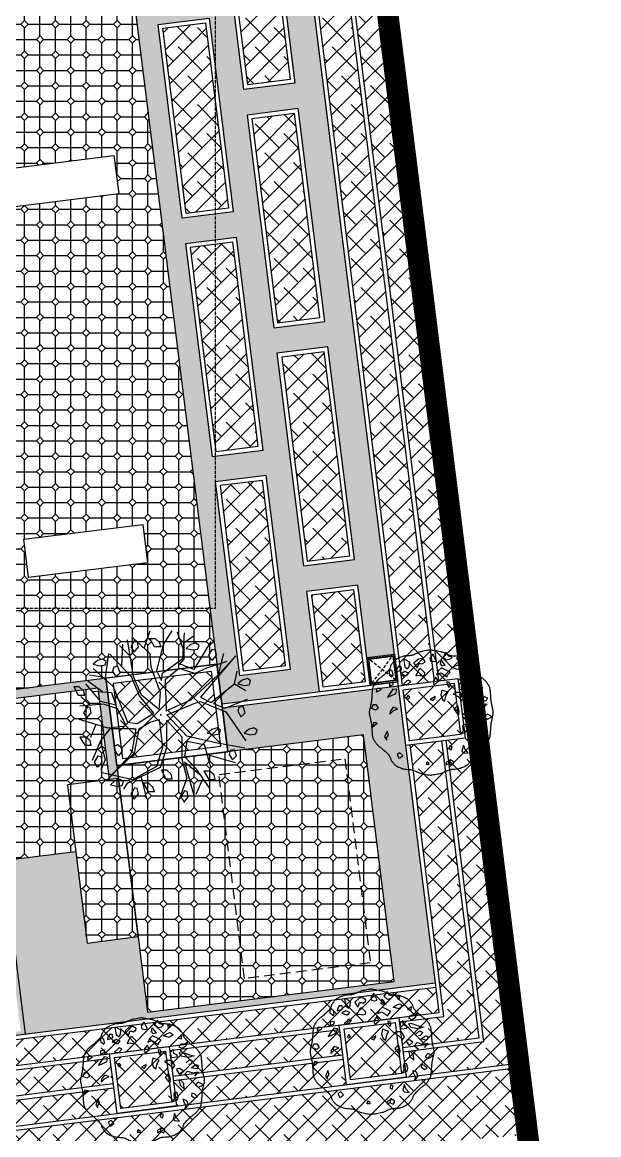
# Model space of a CAD drawing. Header units: millimetres. Extents: x 54321 to 643206, y 47154 to 1199119.
# Drawn here: x 148740 to 162194, y 72549 to 98500 of the extents above; entities that cross this region are included whole.
import ezdxf

# ---------------------------------------------------------------- set-up
doc = ezdxf.new("R2010")
doc.units = ezdxf.units.MM
for name, pattern in [('04 RT1 - COL FACILITY$0$DASHED', [0.75, 0.5, -0.25]), ('04 RT1 - CORE GF$0$10 RT1 -  CORE LV9-69$0$HIDDEN', [0.375, 0.25, -0.125]), ('DASHED', [0.75, 0.5, -0.25]), ('SiteBoundary RT1$0$DASHDOT', [1, 0.5, -0.25, 0, -0.25])]:
    doc.linetypes.add(name, pattern=pattern)
for name, color, linetype in [('+AT9 - Trees', 3, 'Continuous'), ('+AT9-HATCH', 8, 'Continuous'), ('+AT9_Hardscape', 1, 'Continuous'), ('04 RT1 - COL FACILITY$0$AM-DROP LINE', 7, 'Continuous'), ('09 RT1 - POD - FACILITY$0$AM-LOW WALL', 2, 'Continuous'), ('SiteBoundary RT1$0$AM-BOUNDARYLINE', 242, 'SiteBoundary RT1$0$DASHDOT'), ('X-COL PODIUM$0$FCOL TWR B3-TF', 6, 'Continuous'), ('X-COL PODIUM$0$FCOL TWR GF-TF', 6, 'Continuous')]:
    doc.layers.add(name, color=color, linetype=linetype)
doc.layers.add('+AT9-MV', color=142, linetype='Continuous', plot=False)
pattern_1 = [(138.0127875, (4911738.24, 2776781.783), (-3428.99999979, 3048.00000024), [51.258216, -5074.572546]), (94.969741, (4911700.14, 2776816.073), (381.000021705, -4571.99999819), [87.960708, -8708.107334]), (42.5104471, (4911692.52, 2776903.703), (-4190.99999854, -3810.00000161), [62.022228, -6140.20842]), (177.273689, (4911597.27, 2777052.293), (7619.99999996, -381.0000008), [80.100678, -7929.965614]), (202.83365418, (4911517.26, 2777056.103), (4571.999999933, 1905.00000016), [78.545055, -7775.971162]), (267.273689, (4911444.87, 2777025.623), (381.0000008, 7619.99999996), [80.100678, -7929.965614]), (307.69424047, (4911441.06, 2776945.613), (-3810.000000285, 4952.99999978), [105.92905, -10486.967297]), (342.25532837, (4911505.83, 2776861.793), (8381.99999977, -2667.000000717), [100.007928, -9900.78849]), (31.42956562, (4911601.08, 2776831.313), (4952.999999734, 3048.00000043), [80.37195, -7956.831855]), (85.2363583, (4911669.66, 2776873.223), (-381.00000066, -4190.99999994), [91.756992, -4496.090543]), (132.3974378, (4911677.28, 2776964.663), (-4191.00000016, 4571.999999854), [118.661688, -11747.515877]), (48.8140748, (4911593.46, 2776675.103), (2286.00000019, 2666.99999984), [40.50068, -4009.584874]), (81.4692344, (4911620.13, 2776705.583), (-761.999999136, -4953.000000133), [77.052297, -7628.19585]), (135, (4911631.56, 2776781.78), (-381, 5e-13), [53.8814, -484.933966]), (113.1985905, (4911677.28, 2776808.453), (761.99999987, -1905.00000005), [29.016198, -2872.593355]), (201.8014095, (4911665.85, 2776835.12), (1143, 381.0000001), [41.034843, -2010.712949]), (300.9637565, (4911627.75, 2776819.88), (761.99999996, -1143), [66.64795, -2154.944723]), (71.5650512, (4911662.04, 2776762.73), (-381, -762), [48.19307, -1156.634718]), (286.38954033, (4911665.85, 2777056.103), (1143, -3810), [67.5132, -6683.824]), (340.34617594, (4911684.9, 2776991.333), (-4190.99999995, 1524.00000014), [56.63984, -5607.332352]), (203.1985905, (4911738.24, 2776762.733), (1905.00000005, 761.99999987), [58.032015, -2843.577538]), (253.61045967, (4911684.9, 2776739.873), (1142.99999973, 3810.00000008), [67.5132, -6683.824]), (249.4439548, (4911429.63, 2777056.103), (762, 1905), [65.10528, -3190.160147]), (204.7751406, (4911406.77, 2776995.143), (4190.99999897, 1905.00000227), [54.550818, -5400.539007]), (336.8014095, (4911357.24, 2776758.923), (1905.00000005, -761.9999999), [58.032015, -2843.577538]), (287.35402464, (4911410.58, 2776736.063), (-1524.00000032, 4952.9999999), [63.86741, -6322.856397]), (339.4439548, (4911357.24, 2776945.613), (-1905, 762), [32.55264, -3222.712787]), (11.3099325, (4911357.24, 2776781.78), (1524, 381), [19.42719, -1923.299245]), (75.9637565, (4911376.29, 2776785.59), (-381, -1143), [78.545055, -1492.358188]), (96.00900596, (4911395.34, 2776861.793), (381.0000002, -3809.99999998), [72.79005, -7206.20473]), (213.6900675, (4911593.46, 2776819.88), (762, 381), [54.948582, -1318.766454]), (263.1572266, (4911547.74, 2776789.403), (-761.99999966, -6477.00000004), [95.933514, -9497.40136]), (330.9453959, (4911536.31, 2776694.153), (-2666.99999998, 1524.00000004), [39.226236, -3883.408848]), (360, (4911570.6, 2776675.1), (381, 381), [22.86, -358.14]), (30.25643716, (4911406.77, 2776869.413), (-2667.0000001, -1523.99999981), [52.930044, -5240.091116]), (318.0127875, (4911452.49, 2776896.083), (3428.99999978, -3048.00000025), [102.516432, -5023.31433]), (270, (4911528.7, 2776827.5), (381, -381), [99.06, -281.94]), (235.3048465, (4911528.69, 2776728.443), (-2666.99999794, -3810.00000144), [60.241434, -5963.897509]), (164.0546041, (4911494.4, 2776678.913), (-1524, 380.99999997), [55.474362, -2718.247506]), (117.64597536, (4911441.06, 2776694.153), (-3809.999999495, 7239.000000266), [90.321765, -8941.869663]), (85.42607874, (4911399.15, 2776774.163), (381, 4953), [95.55442, -9459.876968])]
pattern_2 = [(0, (4519.18, -35824.1), (360, 360), [550.293, -169.707]), (90, (4434.33, -35739.26), (-360, 360), [550.293, -169.707]), (45, (4709.5, -35464.1), (-360.0008, 360.0008), [120, -389.118]), (315, (4709.5, -35464.1), (360.0008, 360.0008), [120, -389.118]), (45, (4794.33, -35548.97), (-360.0008, 360.0008), [120, -389.118]), (315, (4794.33, -35379.26), (360.0008, 360.0008), [120, -389.118])]
pattern_3 = [(45, (4908208.38, 2762928.94), (-224.506403, 224.506403), []), (135, (4908208.38, 2762928.94), (-673.51921, 224.506403), [793.75, -476.25])]

# ---------------------------------------------------------------- blocks, each defined once
blk = doc.blocks.new('ARCHITECT')
at = {"layer": '04 RT1 - COL FACILITY$0$AM-DROP LINE', "color": 8, "linetype": '04 RT1 - COL FACILITY$0$DASHED', "ltscale": 5}
blk.add_lwpolyline([(-10205, -4075), (16870, -4075), (16870, 6250), (31920, 6250), (31920, 25600), (16670, 25600), (16670, 25600), (13519, 25600), (13519, 27525), (13519, 27525), (13520, 44550), (13520, 44550), (13520, 46350), (13520, 46350), (13520, 49200), (-5380, 49200), (-5380, 38725), (-6305, 38725), (-6305, 31725), (445, 31725), (445, 29600), (-10205, 29600)], close=True, dxfattribs=at)
at = {"layer": '09 RT1 - POD - FACILITY$0$AM-LOW WALL', "color": 8}
for p, q in [((39073, -6196), (30962, 58730)), ((39222, -6184), (31091, 58896))]:
    blk.add_line(p, q, dxfattribs=at)
blk = doc.blocks.new('COMPOST BIN')
at = {"layer": '+AT9_Hardscape', "color": 8, "linetype": 'DASHED', "ltscale": 150}
for p, q in [((-280, -280), (280, 280)), ((280, -280), (-280, 280))]:
    blk.add_line(p, q, dxfattribs=at)
at = {"layer": '+AT9_Hardscape', "color": 1}
for points in [[(-325, 325), (325, 325), (325, -325), (-325, -325)], [(-295, 295), (295, 295), (295, -295), (-295, -295)], [(-280, 280), (280, 280), (280, -280), (-280, -280)]]:
    blk.add_lwpolyline(points, close=True, dxfattribs=at)
blk = doc.blocks.new('G$CE7A4BCE7')
at = {"layer": '+AT9_Hardscape', "color": 1}
blk.add_lwpolyline([(1892, -4710), (1626, -2577), (-875, -2889), (-414, -6580), (1101, -6391)], dxfattribs=at)
at = {"layer": '+AT9_Hardscape', "color": 1, "linetype": '04 RT1 - CORE GF$0$10 RT1 -  CORE LV9-69$0$HIDDEN', "ltscale": 1000}
blk.add_lwpolyline([(4446, -4592), (7381, -4225), (7976, -8988), (5041, -9355)], close=True, dxfattribs=at)
at = {"layer": '+AT9_Hardscape', "color": 1}
blk.add_lwpolyline([(2097, -4684), (906, -4833), (1367, -8524), (2558, -8375)], close=True, dxfattribs=at)
blk = doc.blocks.new('T26')
at = {"color": 0, "linetype": 'Continuous'}
for points in [[(-471, 1882), (-304, 2376)], [(304, 2376), (61, 1985), (-122, 1251), (15, 970), (46, 1175), (624, 1589), (669, 2319)], [(639, 1837), (471, 2338)], [(654, 2042), (913, 2224)], [(-897, 1692), (-1171, 1962)], [(-1110, 1365), (-1080, 2000)], [(-30, 129), (-548, 559), (-776, 1084), (-943, 2118)], [(-46, 133), (-15, 635), (-274, 1346), (-304, 1722), (-806, 2190)], [(1414, 2072), (928, 1281), (593, 1411), (532, 1433), (654, 1574), (654, 2034)], [(-1916, 1308), (-1354, 798), (-943, -209), (-669, -247), (-198, 49), (-608, 540), (-837, 1072), (-1445, 1719)], [(-1582, 989), (-1475, 1738)], [(2114, 1665), (1125, 502), (1414, 350), (2084, 878), (2403, 688)], [(1627, 1141), (1780, 1738)], [(1871, 1513), (1293, 1319), (958, 1171), (517, 1308), (122, 989), (152, 110), (867, 430), (1627, 1141), (1977, 1513)], [(-1658, 650), (-2068, 951)], [(-1658, 1061), (-2023, 1118)], [(2084, 878), (2160, 1232)], [(-1947, 669), (-1399, 635), (-1278, 274), (-1703, 373), (-2129, 878)], [(1947, 776), (1491, 316), (1810, 183), (2449, 445)], [(-1992, 266), (-2266, 521)], [(2373, -943), (1551, -791), (730, -608), (167, -4), (943, 316), (1125, 373), (1840, 87), (2403, -734)], [(-989, -304), (-1232, 167), (-1627, 297), (-2297, 240)], [(-15, 0), (0, 0), (0, 19)], [(0, -19), (0, 0), (15, 0)], [(-989, -323), (-1491, -380), (-2312, -137)], [(-1840, -274), (-1992, -643)], [(-624, -399), (-304, -209), (-46, -137), (46, -924), (-122, -1468), (-806, -1840), (-1703, -1635)], [(-1049, -2103), (-943, -1935), (-15, -1487), (167, -924), (167, -152), (593, -624), (593, -1259), (730, -1787), (517, -2403)], [(-776, -399), (-1445, -399), (-1703, -715), (-1947, -1297)], [(-624, -395), (-760, -1091), (-1551, -1871)], [(-776, -395), (-715, -395), (-821, -1046), (-897, -1186), (-1217, -1510)], [(-1719, -726), (-1582, -1281), (-1703, -1559)], [(1414, -1487), (1232, -848), (730, -757), (669, -1183), (973, -1502), (1369, -2068)], [(-1825, -996), (-2099, -996)], [(1308, -1122), (2099, -1354)], [(-1202, -1506), (-1399, -1700)], [(1095, -1688), (669, -1338), (943, -2312)], [(-563, -1764), (-411, -2384)], [(1186, -1806), (989, -2255)], [(-760, -2087), (-852, -2240), (-760, -2388), (-639, -2240), (-669, -2087), (-760, -2065)]]:
    blk.add_lwpolyline(points, dxfattribs=at)
for points in [[(-669, 2072), (-760, 2091), (-852, 1924), (-760, 1772), (-639, 1924)], [(0, 1924), (-183, 1924), (-319, 2156), (-167, 2156), (-46, 2053)], [(989, 2030), (837, 1989), (715, 1878), (897, 1837), (1049, 1859), (1080, 1966)], [(-1643, 1578), (-1795, 1536), (-1916, 1430), (-1734, 1384), (-1582, 1411), (-1551, 1513)], [(1445, 1536), (1354, 1688), (1460, 1856), (1536, 1837), (1567, 1688)], [(-1278, 1087), (-1247, 1106), (-1156, 1190), (-1217, 1365), (-1338, 1346), (-1369, 1236)], [(2449, 1023), (2297, 977), (2175, 875), (2357, 829), (2510, 852), (2540, 958)], [(-2342, 551), (-2160, 551), (-2190, 681), (-2312, 787), (-2464, 787)], [(-2008, 205), (-2084, 228), (-2190, 57), (-2099, -91), (-1977, 57)], [(2388, 57), (2327, 232), (2205, 205), (2175, 103), (2266, -49), (2297, -27)], [(1597, -373), (1445, -414), (1323, -521), (1506, -567), (1658, -544), (1688, -437)], [(2479, -414), (2357, -521), (2540, -567), (2692, -544), (2722, -437), (2631, -373)], [(-2008, -734), (-2129, -631), (-2297, -631), (-2160, -863), (-1977, -863)], [(-1323, -894), (-1232, -844), (-1110, -924), (-1110, -1042), (-1202, -1160), (-1278, -1042)], [(-1795, -1487), (-1886, -1338), (-1780, -1167), (-1703, -1186), (-1673, -1338)], [(1962, -1015), (1932, -1122), (2023, -1274), (2053, -1251), (2145, -1164), (2084, -992)], [(167, -1570), (15, -1570), (137, -1810), (319, -1810), (289, -1681)], [(-1156, -1829), (-1308, -1875), (-1430, -1981), (-1247, -2023), (-1095, -2004), (-1065, -1894)], [(1354, -1829), (1536, -1829), (1506, -1700), (1384, -1597), (1217, -1597)], [(-350, -1939), (-502, -1939), (-365, -2175), (-183, -2175), (-228, -2046)], [(563, -2323), (654, -2472), (776, -2323), (745, -2175), (669, -2152)]]:
    blk.add_lwpolyline(points, close=True, dxfattribs=at)
blk = doc.blocks.new('T18')
at = {"color": 0, "linetype": 'Continuous'}
for points in [[(-74, 2531), (-114, 2527), (-160, 2522), (-210, 2514), (-263, 2506), (-317, 2496), (-369, 2485), (-419, 2475), (-464, 2464), (-503, 2453), (-531, 2443), (-564, 2429), (-599, 2413), (-635, 2396), (-672, 2378), (-709, 2361), (-744, 2345), (-777, 2332), (-805, 2323), (-837, 2317), (-875, 2312), (-916, 2308), (-960, 2305), (-1004, 2303), (-1048, 2300), (-1089, 2296), (-1127, 2291), (-1158, 2284), (-1189, 2275), (-1224, 2263), (-1262, 2249), (-1301, 2232), (-1341, 2215), (-1380, 2197), (-1416, 2178), (-1447, 2159), (-1474, 2141), (-1492, 2126), (-1511, 2108), (-1531, 2086), (-1552, 2062), (-1572, 2038), (-1592, 2013), (-1609, 1989), (-1625, 1967), (-1638, 1947), (-1646, 1931), (-1654, 1912), (-1662, 1890), (-1671, 1867), (-1679, 1844), (-1687, 1821), (-1695, 1800), (-1704, 1781), (-1713, 1765), (-1735, 1737), (-1762, 1706), (-1793, 1673), (-1828, 1640), (-1863, 1607), (-1899, 1574), (-1933, 1544), (-1964, 1517), (-1991, 1493), (-2009, 1477), (-2031, 1459), (-2055, 1440), (-2080, 1420), (-2106, 1400), (-2131, 1380), (-2155, 1360), (-2175, 1341), (-2192, 1324), (-2210, 1303), (-2230, 1279), (-2251, 1251), (-2272, 1221), (-2294, 1191), (-2313, 1160), (-2331, 1130), (-2345, 1102), (-2356, 1077), (-2364, 1051), (-2371, 1020), (-2376, 985), (-2380, 949), (-2384, 911), (-2387, 874), (-2389, 839), (-2392, 807), (-2394, 779), (-2397, 753), (-2399, 722), (-2402, 689), (-2404, 654), (-2407, 618), (-2410, 583), (-2413, 550), (-2416, 520), (-2419, 494), (-2423, 471), (-2428, 445), (-2434, 416), (-2441, 386), (-2448, 355), (-2455, 325), (-2461, 296), (-2466, 270), (-2470, 247), (-2473, 230), (-2478, 210), (-2484, 187), (-2490, 163), (-2495, 139), (-2498, 117), (-2497, 98), (-2492, 83), (-2482, 73), (-2492, 64), (-2497, 49), (-2498, 30), (-2495, 7), (-2490, -16), (-2484, -40), (-2478, -63), (-2473, -83), (-2470, -100), (-2466, -123), (-2461, -149), (-2455, -178), (-2448, -208), (-2441, -239), (-2434, -269), (-2428, -298), (-2423, -324), (-2419, -347), (-2416, -373), (-2413, -403), (-2410, -436), (-2407, -471), (-2404, -507), (-2402, -542), (-2399, -576), (-2397, -606), (-2394, -632), (-2392, -660), (-2389, -692), (-2387, -727), (-2384, -764), (-2380, -802), (-2376, -839), (-2371, -873), (-2364, -904), (-2356, -931), (-2345, -956), (-2331, -983), (-2313, -1013), (-2294, -1044), (-2272, -1075), (-2251, -1104), (-2230, -1132), (-2210, -1156), (-2192, -1177), (-2175, -1194), (-2155, -1213), (-2131, -1233), (-2106, -1253), (-2080, -1273), (-2055, -1293), (-2031, -1312), (-2009, -1330), (-1991, -1346), (-1964, -1370), (-1933, -1397), (-1899, -1428), (-1863, -1460), (-1828, -1493), (-1793, -1526), (-1762, -1559), (-1735, -1590), (-1713, -1618), (-1704, -1634), (-1695, -1653), (-1687, -1674), (-1679, -1697), (-1671, -1720), (-1662, -1743), (-1654, -1765), (-1646, -1784), (-1638, -1800), (-1625, -1820), (-1609, -1842), (-1592, -1866), (-1572, -1891), (-1552, -1916), (-1531, -1939), (-1511, -1961), (-1492, -1980), (-1474, -1995), (-1447, -2012), (-1416, -2031), (-1380, -2050), (-1341, -2068), (-1301, -2086), (-1262, -2102), (-1224, -2116), (-1189, -2128), (-1158, -2137), (-1127, -2144), (-1089, -2149), (-1048, -2153), (-1004, -2156), (-960, -2158), (-916, -2161), (-875, -2165), (-837, -2170), (-805, -2176), (-777, -2185), (-744, -2198), (-709, -2214), (-672, -2231), (-635, -2249), (-599, -2266), (-564, -2282), (-531, -2296), (-503, -2306), (-464, -2317), (-419, -2328), (-369, -2339), (-317, -2349), (-263, -2359), (-210, -2367), (-160, -2375), (-114, -2380), (-74, -2384)], [(-63, 2531), (-24, 2527), (23, 2522), (73, 2514), (126, 2506), (179, 2496), (232, 2485), (282, 2475), (327, 2464), (365, 2453), (394, 2443), (426, 2429), (461, 2413), (498, 2396), (535, 2378), (571, 2361), (607, 2345), (639, 2332), (668, 2323), (700, 2317), (737, 2312), (779, 2308), (822, 2305), (867, 2303), (910, 2300), (952, 2296), (989, 2291), (1021, 2284), (1051, 2275), (1086, 2263), (1124, 2249), (1164, 2232), (1204, 2215), (1242, 2197), (1278, 2178), (1310, 2159), (1336, 2141), (1354, 2126), (1374, 2108), (1394, 2086), (1415, 2062), (1435, 2038), (1454, 2013), (1472, 1989), (1487, 1967), (1500, 1947), (1509, 1931), (1517, 1912), (1525, 1890), (1533, 1867), (1541, 1844), (1550, 1821), (1558, 1800), (1567, 1781), (1576, 1765), (1597, 1737), (1624, 1706), (1656, 1673), (1690, 1640), (1726, 1607), (1761, 1574), (1795, 1544), (1826, 1517), (1853, 1493), (1871, 1477), (1893, 1459), (1917, 1440), (1943, 1420), (1969, 1400), (1994, 1380), (2017, 1360), (2038, 1341), (2055, 1324), (2073, 1303), (2092, 1279), (2114, 1251), (2135, 1221), (2156, 1191), (2176, 1160), (2193, 1130), (2208, 1102), (2219, 1077), (2227, 1051), (2233, 1020), (2238, 985), (2243, 949), (2246, 911), (2249, 874), (2252, 839), (2254, 807), (2257, 779), (2259, 753), (2262, 722), (2264, 689), (2267, 654), (2269, 618), (2272, 583), (2275, 550), (2278, 520), (2282, 494), (2286, 471), (2291, 445), (2297, 416), (2304, 386), (2311, 355), (2317, 325), (2323, 296), (2329, 270), (2332, 247), (2335, 230), (2341, 210), (2347, 187), (2353, 163), (2358, 139), (2360, 117), (2360, 98), (2355, 83), (2345, 73), (2355, 64), (2360, 49), (2360, 30), (2358, 7), (2353, -16), (2347, -40), (2341, -63), (2335, -83), (2332, -100), (2329, -123), (2323, -149), (2317, -178), (2311, -208), (2304, -239), (2297, -269), (2291, -298), (2286, -324), (2282, -347), (2278, -373), (2275, -403), (2272, -436), (2269, -471), (2267, -507), (2264, -542), (2262, -576), (2259, -606), (2257, -632), (2254, -660), (2252, -692), (2249, -727), (2246, -764), (2243, -802), (2238, -839), (2233, -873), (2227, -904), (2219, -931), (2208, -956), (2193, -983), (2176, -1013), (2156, -1044), (2135, -1075), (2114, -1104), (2092, -1132), (2073, -1156), (2055, -1177), (2038, -1194), (2017, -1213), (1994, -1233), (1969, -1253), (1943, -1273), (1917, -1293), (1893, -1312), (1871, -1330), (1853, -1346), (1826, -1370), (1795, -1397), (1761, -1428), (1726, -1460), (1690, -1493), (1656, -1526), (1624, -1559), (1597, -1590), (1576, -1618), (1567, -1634), (1558, -1653), (1550, -1674), (1541, -1697), (1533, -1720), (1525, -1743), (1517, -1765), (1509, -1784), (1500, -1800), (1487, -1820), (1472, -1842), (1454, -1866), (1435, -1891), (1415, -1916), (1394, -1939), (1374, -1961), (1354, -1980), (1336, -1995), (1310, -2012), (1278, -2031), (1242, -2050), (1204, -2068), (1164, -2086), (1124, -2102), (1086, -2116), (1051, -2128), (1021, -2137), (989, -2144), (952, -2149), (910, -2153), (867, -2156), (822, -2158), (779, -2161), (737, -2165), (700, -2170), (668, -2176), (639, -2185), (607, -2198), (571, -2214), (535, -2231), (498, -2249), (461, -2266), (426, -2282), (394, -2296), (365, -2306), (327, -2317), (282, -2328), (232, -2339), (179, -2349), (126, -2359), (73, -2367), (23, -2375), (-24, -2380), (-63, -2384)], [(1648, 760), (1799, 890), (1922, 825), (1826, 716), (1757, 699)], [(1757, 158), (1593, 309), (1703, 435), (1908, 374), (2127, 415), (1976, 244)], [(1552, -749), (1634, -920)], [(662, -1817), (525, -1875), (525, -1981), (649, -1909)]]:
    blk.add_lwpolyline(points, dxfattribs=at)
for points in [[(-433, 1982), (-323, 2047), (-310, 2112), (-446, 2198), (-570, 2174), (-748, 2026), (-748, 2003), (-624, 1828), (-583, 1917), (-556, 2003), (-487, 2003)], [(19, 2334), (5, 2379), (-118, 2208), (-91, 2098), (46, 2078), (129, 2098)], [(621, 2293), (525, 2444), (402, 2252), (525, 2143), (690, 2184), (758, 2252)], [(991, 2293), (922, 2208), (964, 2143), (1018, 2184)], [(-1719, 1606), (-1583, 1496), (-1555, 1561), (-1583, 1688), (-1719, 1773)], [(-1240, 1879), (-1364, 1879), (-1418, 1770), (-1432, 1681), (-1309, 1715), (-1227, 1770)], [(-926, 1872), (-912, 2047), (-1103, 2153), (-1145, 2136), (-1103, 1872), (-994, 1790)], [(-487, 1804), (-542, 1760), (-638, 1588), (-665, 1523), (-542, 1547), (-446, 1523), (-323, 1547), (-310, 1630), (-351, 1674)], [(334, 1828), (224, 1725), (142, 1571), (320, 1636), (553, 1482), (580, 1551), (676, 1657), (498, 1746)], [(293, 1965), (320, 2136), (443, 1965), (484, 1941), (348, 1900), (320, 1965)], [(991, 1760), (758, 1825), (881, 1910), (1018, 1951), (1141, 1869)], [(1319, 1732), (1470, 1708), (1484, 1842)], [(-1103, 1681), (-1254, 1592), (-1076, 1527), (-1021, 1527), (-939, 1616)], [(-1158, 1188), (-994, 1171), (-871, 1298), (-967, 1349), (-1021, 1318)], [(46, 1144), (211, 1294), (115, 1465), (5, 1294)], [(1607, 1517), (1716, 1606), (1621, 1407), (1497, 1325), (1374, 1387), (1443, 1517)], [(-2212, 873), (-2185, 1037), (-2062, 1037), (-2048, 966)], [(-1569, 996), (-1706, 801), (-1788, 675), (-1678, 716), (-1459, 822), (-1418, 976)], [(-1555, 1171), (-1555, 1260), (-1706, 1236), (-1706, 1106)], [(306, 764), (375, 593), (457, 528), (525, 764), (594, 873), (348, 955)], [(567, 1171), (635, 1061), (676, 1150), (649, 1260), (553, 1280)], [(1169, 1126), (1141, 1301), (1018, 1171), (1059, 979), (1306, 1000), (1292, 1085)], [(1785, 1085), (1963, 1041), (1716, 979), (1456, 1024), (1374, 1171), (1456, 1191)], [(-1035, 658), (-980, 603), (-912, 678), (-980, 750)], [(-104, 589), (5, 545), (87, 654), (87, 706)], [(1087, 596), (1100, 510), (1210, 658), (1087, 856), (895, 856), (799, 812), (991, 702)], [(1402, 545), (1292, 524), (1292, 459), (1347, 374), (1402, 333), (1538, 452)], [(2031, 699), (2141, 654), (2086, 524), (1853, 572)], [(-2349, 374), (-2418, 244), (-2253, 179), (-2130, 244), (-2212, 374)], [(-1555, 137), (-1377, 226), (-1555, 281), (-1678, 120), (-1692, 11)], [(1032, 117), (977, 346), (827, 202), (909, 96), (1005, -34)], [(1415, -116), (1579, -253), (1566, -40), (1429, 100), (1374, 42)], [(2141, -184), (2332, -92), (2127, 7), (2018, -109)], [(-2322, -314), (-2376, -489), (-2185, -338)], [(1196, -383), (1169, -468), (1183, -660), (1087, -769), (1306, -684), (1333, -574), (1292, -403)], [(1867, -533), (1990, -619), (2100, -574), (1976, -448), (1881, -424)], [(-1897, -879), (-1815, -1006), (-1829, -941), (-1747, -814), (-1802, -660)], [(1593, -1071), (1744, -896), (1675, -725), (1538, -660), (1552, -749), (1634, -920)], [(635, -1344), (717, -1389), (758, -1266), (676, -1221)], [(1265, -1375), (1196, -1207), (1141, -1440), (1210, -1505), (1388, -1522)], [(-1405, -1567), (-1336, -1721), (-1281, -1697), (-1186, -1611), (-1295, -1505)], [(-159, -1964), (-255, -1964), (-227, -1858), (-173, -1895)], [(813, -1847), (662, -1762), (649, -1933), (758, -1977), (813, -1912)]]:
    blk.add_lwpolyline(points, close=True, dxfattribs=at)

msp = doc.modelspace()

# ---------------------------------------------------------------- hatches: boundary and pattern name
at = {"layer": '+AT9-HATCH'}
h = msp.add_hatch(dxfattribs=at)
h.set_pattern_fill('ANSI38', color=62, scale=100)
h.set_pattern_definition(pattern_3)
h.paths.add_polyline_path([(159511, 74722), (157625, 74486), (157700, 73891), (160180, 74201), (154443, 120126), (153848, 120052), (158459, 83136), (158906, 83192), (159080, 81802), (158633, 81747)])
h = msp.add_hatch(dxfattribs=at)
h.set_pattern_fill('ANSI38', color=62, scale=100)
h.set_pattern_definition(pattern_3)
h.paths.add_polyline_path([(156290, 99695), (155595, 99609), (155546, 99602), (157616, 83030), (158360, 83123)])
h = msp.add_hatch(dxfattribs=at)
h.set_pattern_fill('GRAVEL', color=252, scale=15, angle=270)
h.set_pattern_definition(pattern_1)
h.paths.add_polyline_path([(157424, 83762), (155459, 99494), (154814, 99413), (155105, 97079), (153914, 96930), (153623, 99263), (153254, 99217), (153254, 97373), (153666, 94078), (153254, 94026), (153254, 93422), (153740, 93482), (154360, 88521), (153254, 88383), (153254, 87778), (154435, 87925), (154999, 83409), (153808, 83260), (153254, 87693), (153254, 84831), (153121, 84831), (153399, 82604), (155669, 82888), (155377, 85221), (156568, 85370), (156779, 83682)])
h.paths.add_polyline_path([(153254, 93422), (153254, 94026), (152475, 93929), (151911, 98445), (153102, 98594), (153254, 97373), (153254, 99217), (151353, 98979), (153121, 84831), (153254, 84831), (153254, 88383), (153170, 88372), (152550, 93334)])
h.paths.add_polyline_path([(154683, 90778), (155874, 90927), (156494, 85966), (155303, 85817)], flags=16)
h.paths.add_polyline_path([(153989, 96335), (155180, 96484), (155799, 91522), (154609, 91374)], flags=16)
h = msp.add_hatch(dxfattribs=at)
h.set_pattern_fill('ANSI38', color=62, scale=100)
h.set_pattern_definition(pattern_3)
h.paths.add_polyline_path([(154001, 97042), (154994, 97166), (154727, 99301), (153734, 99177)])
h = msp.add_hatch(dxfattribs=at)
h.set_pattern_fill('ANSI38', color=62, scale=100)
h.set_pattern_definition(pattern_3)
h.paths.add_polyline_path([(153254, 94127), (153254, 96567), (153015, 98483), (152023, 98359), (152562, 94041)])
h.paths.add_polyline_path([(153554, 94165), (153254, 96567), (153254, 94127)])
h = msp.add_hatch(dxfattribs=at)
h.set_pattern_fill('GRAVEL', color=252, scale=15, angle=270)
h.set_pattern_definition(pattern_1)
h.paths.add_polyline_path([(145546, 97031), (147070, 84831), (147171, 84831), (145646, 97044), (145943, 97081), (145546, 97031)], is_closed=False)
h.paths.add_polyline_path([(145943, 97081), (147474, 84831), (147575, 84831), (146043, 97094)])
h.paths.add_polyline_path([(145148, 96982), (146665, 84831), (146767, 84831), (145248, 96994), (145546, 97031), (145148, 96982)], is_closed=False)
h.paths.add_polyline_path([(144750, 96932), (145403, 91704), (145719, 89174), (146261, 84831), (146363, 84831), (144850, 96945), (145148, 96982), (144750, 96932)], is_closed=False)
h.paths.add_polyline_path([(145876, 84681), (145978, 84681), (145959, 84831), (145857, 84831)])
h.paths.add_polyline_path([(145321, 89124), (145857, 84831), (145959, 84831), (145421, 89137)])
h.paths.add_polyline_path([(145005, 91654), (145321, 89124), (145421, 89137), (145105, 91667)])
h.paths.add_polyline_path([(147575, 84831), (147474, 84831), (148706, 74967), (148408, 74930), (147171, 84831), (147070, 84831), (148308, 74917), (148010, 74880), (146767, 84831), (146665, 84831), (147910, 74868), (147612, 74830), (146363, 84831), (146261, 84831), (146280, 84681), (147512, 74818), (147214, 74781), (145978, 84681), (145876, 84681), (147114, 74768), (146817, 74731), (146827, 74649), (148816, 74897), (147823, 82845)])
h.paths.add_polyline_path([(144352, 96882), (145005, 91654), (145105, 91667), (144452, 96895)])
h = msp.add_hatch(dxfattribs=at)
h.set_pattern_fill('ANSI38', color=62, scale=100)
h.set_pattern_definition(pattern_3)
h.paths.add_polyline_path([(154100, 96248), (154695, 91485), (155688, 91609), (155093, 96372)])
h = msp.add_hatch(dxfattribs=at)
h.set_pattern_fill('ANSI38', color=62, scale=100)
h.set_pattern_definition(pattern_3)
h.paths.add_polyline_path([(152661, 93247), (153254, 88500), (153254, 93321)])
h.paths.add_polyline_path([(153254, 93321), (153254, 88500), (153256, 88484), (154249, 88608), (153654, 93371)])
h = msp.add_hatch(dxfattribs=at)
h.set_pattern_fill('ANSI38', color=62, scale=100)
h.set_pattern_definition(pattern_3)
h.paths.add_polyline_path([(154795, 90691), (155390, 85928), (156382, 86052), (155787, 90815)])
h = msp.add_hatch(dxfattribs=at)
h.set_pattern_fill('ANSI38', color=62, scale=100)
h.set_pattern_definition(pattern_3)
h.paths.add_polyline_path([(153356, 87690), (153895, 83372), (154887, 83496), (154348, 87814)])
h = msp.add_hatch(dxfattribs=at)
h.set_pattern_fill('ANSI38', color=62, scale=100)
h.set_pattern_definition(pattern_3)
h.paths.add_polyline_path([(155489, 85135), (155756, 83000), (156748, 83124), (156481, 85259)])
h = msp.add_hatch(dxfattribs=at)
h.set_pattern_fill('ANSI38', color=62, scale=100)
h.set_pattern_definition(pattern_3)
h.paths.add_polyline_path([(151077, 81327), (153372, 81614), (153154, 83359), (150859, 83073)])
h = msp.add_hatch(dxfattribs=at)
h.set_pattern_fill('GRAVEL', color=252, scale=15, angle=270)
h.set_pattern_definition(pattern_1)
h.paths.add_polyline_path([(149988, 79154), (148473, 78965), (148012, 82656), (150513, 82969), (150779, 80836), (150984, 80862), (150946, 81160), (150691, 83203), (147823, 82845), (148816, 74897), (158382, 76092), (157690, 81629), (157517, 83018), (153411, 82505), (153539, 81484), (156702, 81879), (157421, 76124), (151665, 75405), (151445, 77170), (150254, 77021)])
h = msp.add_hatch(dxfattribs=at)
h.set_pattern_fill('ANSI38', color=62, scale=100)
h.set_pattern_definition(pattern_3)
h.paths.add_polyline_path([(157628, 82931), (158819, 83080), (158968, 81889), (157777, 81740)])
h = msp.add_hatch(dxfattribs=at)
h.set_pattern_fill('ANSI38', color=62, scale=100)
h.set_pattern_definition(pattern_3)
h.paths.add_polyline_path([(158580, 75311), (157538, 75181), (157613, 74585), (159399, 74809), (158534, 81734), (157790, 81641)])
h = msp.add_hatch(dxfattribs=at)
h.set_pattern_fill('ANSI38', color=62, scale=100)
h.set_pattern_definition(pattern_3)
h.paths.add_polyline_path([(157526, 75280), (158469, 75398), (158394, 75993), (139284, 73606), (139284, 73279), (141508, 73279), (145420, 73768), (146809, 73941), (150779, 74437), (152168, 74611), (156137, 75107)])
h = msp.add_hatch(dxfattribs=at)
h.set_pattern_fill('ANSI38', color=62, scale=100)
h.set_pattern_definition(pattern_3)
h.paths.add_polyline_path([(156149, 75007), (152180, 74511), (152255, 73916), (156224, 74412)])
h = msp.add_hatch(dxfattribs=at)
h.set_pattern_fill('ANSI38', color=62, scale=100)
h.set_pattern_definition(pattern_3)
h.paths.add_polyline_path([(156249, 75020), (156397, 73829), (157588, 73978), (157439, 75168)])
h = msp.add_hatch(dxfattribs=at)
h.set_pattern_fill('ANSI38', color=62, scale=100)
h.set_pattern_definition(pattern_3)
h.paths.add_polyline_path([(150890, 74350), (151039, 73160), (152230, 73308), (152081, 74499)])
h = msp.add_hatch(dxfattribs=at)
h.set_pattern_fill('ANSI38', color=62, scale=100)
h.set_pattern_definition(pattern_3)
h.paths.add_polyline_path([(146822, 73842), (146896, 73247), (150865, 73743), (150791, 74338)])
h = msp.add_hatch(dxfattribs=at)
h.set_pattern_fill('ANSI38', color=62, scale=100)
h.set_pattern_definition(pattern_3)
h.paths.add_polyline_path([(156236, 74313), (152267, 73817), (152341, 73221), (156310, 73717)])
h = msp.add_hatch(dxfattribs=at)
h.set_pattern_fill('ANSI38', color=62, scale=100)
h.set_pattern_definition(pattern_3)
h.paths.add_polyline_path([(160193, 74102), (143783, 72052), (143783, 71608, 0.011556), (160389, 72534)])
h = msp.add_hatch(dxfattribs=at)
h.set_pattern_fill('ANSI38', color=62, scale=100)
h.set_pattern_definition(pattern_3)
h.paths.add_polyline_path([(146909, 73147), (146983, 72552), (150952, 73048), (150878, 73643)])
at = {"layer": '+AT9_Hardscape'}
h = msp.add_hatch(dxfattribs=at)
h.set_pattern_fill('CTYSQMK2', color=8, scale=30)
h.set_pattern_definition(pattern_2)
h.paths.add_polyline_path([(151353, 98979), (151341, 99078), (146863, 98517), (145881, 98393), (146043, 97094), (147575, 84831), (153121, 84831)])
h.paths.add_polyline_path([(153121, 84831), (147575, 84831), (147823, 82845), (150649, 83197), (150691, 83203), (151248, 83272), (151331, 83283), (151794, 83340), (151889, 83352), (152106, 83380), (152393, 83415), (152403, 83424), (152420, 83419), (152630, 83445), (152780, 83464), (153284, 83527), (153259, 83726), (153168, 83612), (153092, 83737), (153180, 83875), (153242, 83859)])
h.paths.add_polyline_path([(150881, 95394), (150993, 94501), (147818, 94104), (147706, 94997)], flags=16)
h.paths.add_polyline_path([(151554, 86786), (151665, 85893), (148887, 85546), (148775, 86439)], flags=16)
h.paths.add_polyline_path([(151977, 83931), (151827, 83931), (151714, 84122), (151840, 84122), (151940, 84038)], flags=16)
h.paths.add_polyline_path([(150624, 83646), (150699, 83593), (150674, 83508), (150549, 83486), (150399, 83524), (150499, 83612)], flags=16)
h.paths.add_polyline_path([(150925, 83242), (150850, 83364), (150875, 83455), (150975, 83471), (151025, 83327), (150950, 83258)], flags=16)
h.paths.add_polyline_path([(152792, 84019), (152867, 83966), (152842, 83878), (152716, 83859), (152566, 83894), (152666, 83984)], flags=16)
h = msp.add_hatch(dxfattribs=at)
h.set_pattern_fill('CTYSQMK2', color=8, scale=30)
h.set_pattern_definition(pattern_2)
h.paths.add_polyline_path([(149793, 80713), (150779, 80836), (150513, 82969), (148012, 82656), (148473, 78965), (149988, 79154)])
h.paths.add_polyline_path([(150984, 80862), (150779, 80836), (149793, 80713), (149988, 79154), (150254, 77021), (151445, 77170)])
h.paths.add_polyline_path([(151445, 77170), (151665, 75405), (157421, 76124), (156702, 81879), (153539, 81484), (150946, 81160), (150984, 80862)])
h.paths.add_polyline_path([(153332, 80954), (156268, 81321), (156863, 76558), (153927, 76191)], flags=16)
h = msp.add_hatch(dxfattribs=at)
h.set_pattern_fill('CTYSQMK2', color=8, scale=30)
h.set_pattern_definition(pattern_2)
h.paths.add_polyline_path([(153927, 76191), (156863, 76558), (156268, 81321), (153332, 80954)])

# ---------------------------------------------------------------- linework, layer by layer
at = {"layer": '', "color": 1}
msp.add_lwpolyline([(148816, 74897), (145881, 98393), (154900, 99524)], dxfattribs=at)
at = {"layer": '+AT9_Hardscape', "color": 1}
for p, q in [((160407, 72385), (152296, 137311)), ((160557, 72397), (152550, 136485)), ((158360, 83123), (153736, 120138)), ((158459, 83136), (153848, 120052)), ((158469, 75398), (155447, 99590)), ((157616, 83030), (155546, 99602)), ((151353, 98981), (153539, 81484)), ((147823, 82845), (153284, 83527)), ((150946, 81160), (150691, 83203)), ((159511, 74722), (158633, 81747)), ((158580, 75311), (157790, 81641)), ((159399, 74809), (158534, 81734)), ((139284, 73707), (158382, 76092)), ((139284, 73606), (158394, 75993)), ((141508, 73279), (158469, 75398)), ((157538, 75181), (158580, 75311)), ((152180, 74511), (156149, 75007)), ((157613, 74585), (159399, 74809)), ((157625, 74486), (159511, 74722)), ((146822, 73842), (150791, 74338)), ((152255, 73916), (156224, 74412)), ((152267, 73817), (156236, 74313)), ((143783, 72152), (160180, 74201)), ((143783, 72052), (160193, 74102)), ((146896, 73247), (150865, 73743)), ((146909, 73147), (150878, 73643))]:
    msp.add_line(p, q, dxfattribs=at)
for points in [[(153914, 96930), (153623, 99264), (154814, 99413), (155105, 97079)], [(154001, 97042), (153734, 99177), (154727, 99301), (154994, 97166)], [(152475, 93929), (151911, 98445), (153102, 98594), (153666, 94078)], [(152562, 94041), (152023, 98359), (153015, 98483), (153554, 94165)], [(153989, 96335), (154609, 91374), (155799, 91522), (155180, 96484)], [(154100, 96248), (154695, 91485), (155688, 91609), (155093, 96372)], [(152550, 93334), (153170, 88372), (154360, 88521), (153740, 93482)], [(152661, 93247), (153256, 88484), (154249, 88608), (153654, 93371)], [(154683, 90778), (155303, 85817), (156494, 85966), (155874, 90927)], [(154795, 90691), (155390, 85928), (156382, 86052), (155787, 90815)], [(153244, 87777), (153808, 83260), (154999, 83409), (154435, 87925)], [(153356, 87690), (153895, 83372), (154887, 83496), (154348, 87814)], [(155377, 85221), (155669, 82888), (156859, 83037), (156568, 85370)], [(155489, 85135), (155756, 83000), (156748, 83124), (156481, 85259)], [(150946, 81160), (153539, 81484), (153284, 83527), (150691, 83203)], [(151077, 81327), (153372, 81614), (153154, 83359), (150859, 83073)], [(157517, 83018), (158906, 83192), (159080, 81802), (157690, 81629)], [(157628, 82931), (158819, 83080), (158968, 81889), (157777, 81740)], [(156702, 81879), (150946, 81160), (151665, 75405), (157421, 76124)], [(156137, 75107), (157526, 75280), (157700, 73891), (156310, 73717)], [(156249, 75020), (157439, 75168), (157588, 73978), (156397, 73829)], [(150779, 74437), (152168, 74611), (152341, 73221), (150952, 73048)], [(150890, 74350), (152081, 74499), (152230, 73308), (151039, 73160)]]:
    msp.add_lwpolyline(points, close=True, dxfattribs=at)
for points in [[(153399, 82604), (157504, 83117)], [(153411, 82505), (157517, 83018)]]:
    msp.add_lwpolyline(points, dxfattribs=at)
at = {"layer": 'SiteBoundary RT1$0$AM-BOUNDARYLINE', "color": 216, "lineweight": 50, "ltscale": 25, "const_width": 500}
msp.add_lwpolyline([(109678, 153119), (124761, 152212), (144186, 152900), (150398, 153717), (161910, 61517), (150511, 61517), (130428, 62218), (110895, 59778), (98172, 61015)], close=True, dxfattribs=at)
at = {"layer": 'X-COL PODIUM$0$FCOL TWR B3-TF', "color": 1}
msp.add_lwpolyline([(150881, 95394), (150993, 94501), (147818, 94104), (147706, 94997)], close=True, dxfattribs=at)
at = {"layer": 'X-COL PODIUM$0$FCOL TWR GF-TF', "color": 1}
msp.add_lwpolyline([(151554, 86786), (151665, 85893), (148887, 85546), (148775, 86439)], close=True, dxfattribs=at)

# ---------------------------------------------------------------- block references
at = {"layer": '+AT9 - Trees'}
for name, p, xscale, yscale, zscale in [('T26', (151977, 82346), 0.823700055001783, 0.823700055001783, 0.823700055001783), ('T18', (158323, 82353), 0.5940914200688094, 0.5940914200688094, 0.5940914200688094), ('T18', (156943, 74441), 0.5940914200688094, 0.5940914200688094, 0.5940914200688094), ('T18', (151584, 73772), 0.5940914200688094, 0.5940914200688094, 0.5940914200688094)]:
    msp.add_blockref(name, p, dxfattribs=dict(at, xscale=xscale, yscale=yscale, zscale=zscale))
at = {"layer": '+AT9-MV', "color": 8, "rotation": 7.120906602891274}
msp.add_blockref('COMPOST BIN', (157142, 83399), dxfattribs=at)
at = {"layer": '+AT9_Hardscape', "color": 1}
for name, p in [('ARCHITECT', (121334, 78581)), ('G$CE7A4BCE7', (148887, 85546))]:
    msp.add_blockref(name, p, dxfattribs=at)

doc.saveas('drawing.dxf')
